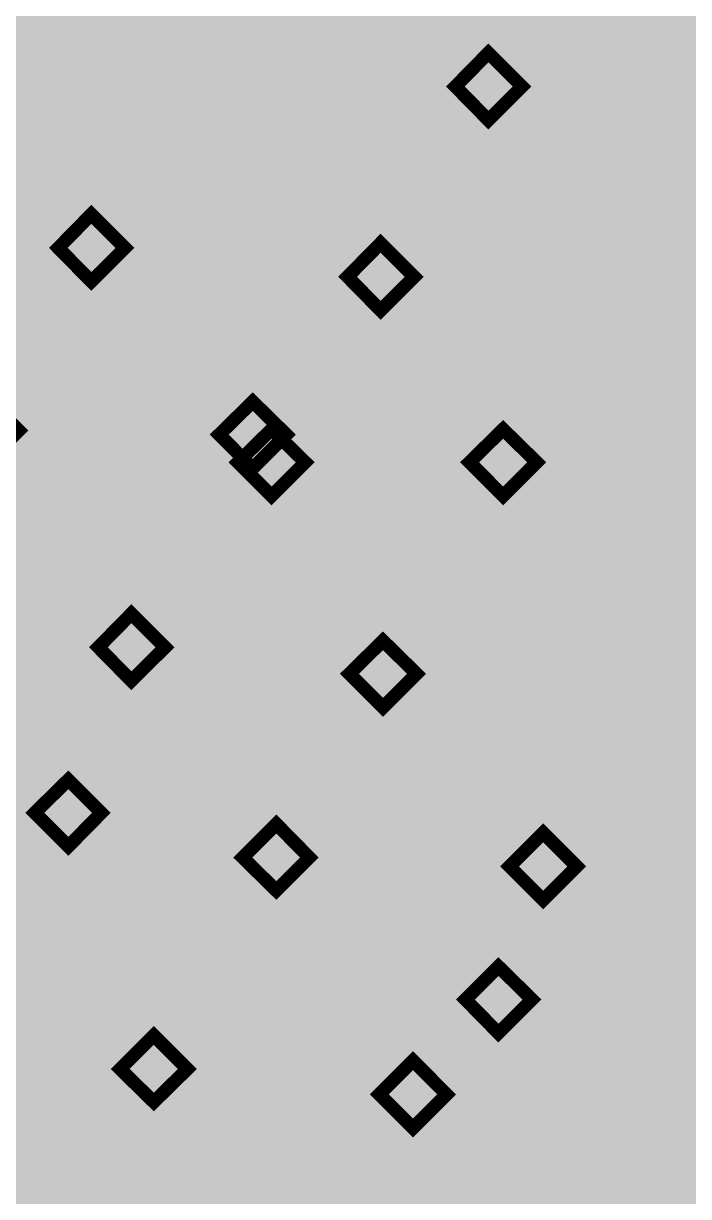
# Model space of a CAD drawing. Header units: millimetres. Extents: x 92 to 588, y 96 to 434.
# Drawn here: x 318.2 to 338.11, y 368.09 to 403.22 of the extents above; entities that cross this region are included whole.
import ezdxf

# ---------------------------------------------------------------- set-up
doc = ezdxf.new("R2010")
doc.units = ezdxf.units.MM
doc.layers.add('H', color=7, linetype='Continuous')
doc.layers.add('P', color=7, linetype='Continuous')

msp = doc.modelspace()

# ---------------------------------------------------------------- hatches: boundary and pattern name
at = {"layer": 'H', "linetype": 'Continuous'}
for points in [[(291.162, 223.903), (291.162, 433.788), (588.166, 433.788), (588.166, 223.903), (291.162, 223.903)], [(332.12, 400.327), (331.132, 401.332), (332.12, 402.338), (333.125, 401.332), (332.12, 400.327)], [(338.011, 398.281), (337.852, 398.316), (337.782, 398.334), (337.711, 398.369), (337.588, 398.457), (337.535, 398.51), (337.464, 398.598), (337.358, 398.775), (337.323, 398.898), (337.288, 399.022), (337.252, 399.304), (337.252, 399.639), (337.288, 399.939), (337.323, 400.08), (337.358, 400.221), (337.464, 400.45), (337.535, 400.556), (337.605, 400.644), (337.782, 400.803), (337.887, 400.856), (338.011, 400.909), (338.258, 400.962), (338.399, 400.962), (338.487, 400.962), (338.575, 400.962), (338.646, 400.944), (338.699, 400.927), (338.699, 400.609), (338.628, 400.627), (338.54, 400.644), (338.452, 400.662), (338.364, 400.662), (338.275, 400.662), (338.134, 400.644), (338.011, 400.591), (337.887, 400.503), (337.835, 400.45), (337.782, 400.397), (337.711, 400.256), (337.658, 400.098), (337.605, 399.903), (337.605, 399.798), (337.711, 399.621), (337.605, 399.568), (337.605, 399.515), (337.605, 399.48), (337.588, 399.445), (337.588, 399.392), (337.605, 399.268), (337.623, 399.057), (337.64, 398.969), (337.676, 398.88), (337.746, 398.757), (337.782, 398.722), (337.852, 398.633), (337.94, 398.598), (338.011, 398.563), (338.099, 398.563), (338.205, 398.563), (338.328, 398.616), (338.417, 398.686), (338.434, 398.722), (338.47, 398.757), (338.522, 398.845), (338.558, 399.022), (338.575, 399.163), (338.575, 399.233), (338.54, 399.374), (338.522, 399.427), (338.505, 399.48), (338.434, 399.568), (338.399, 399.604), (338.364, 399.639), (338.275, 399.674), (338.24, 399.692), (338.152, 399.692), (338.064, 399.709), (337.94, 399.692), (337.835, 399.674), (337.711, 399.621), (337.605, 399.798), (337.729, 399.886), (337.852, 399.939), (337.923, 399.956), (338.064, 399.992), (338.134, 399.992), (338.293, 399.974), (338.399, 399.956), (338.47, 399.939), (338.575, 399.886), (338.646, 399.833), (338.716, 399.78), (338.822, 399.639), (338.858, 399.568), (338.893, 399.48), (338.928, 399.286), (338.928, 399.18), (338.928, 399.074), (338.893, 398.898), (338.858, 398.81), (338.822, 398.722), (338.734, 398.581), (338.681, 398.528), (338.628, 398.475), (338.487, 398.369), (338.417, 398.351), (338.346, 398.316), (338.187, 398.281), (338.011, 398.281)], [(324.164, 397.857), (324.006, 397.875), (323.917, 397.91), (323.847, 397.946), (323.723, 398.034), (323.67, 398.087), (323.6, 398.157), (323.512, 398.351), (323.459, 398.457), (323.424, 398.581), (323.388, 398.863), (323.388, 399.039), (323.388, 399.198), (323.424, 399.515), (323.459, 399.639), (323.494, 399.78), (323.6, 400.009), (323.67, 400.115), (323.741, 400.221), (323.935, 400.362), (324.041, 400.433), (324.147, 400.468), (324.411, 400.538), (324.552, 400.538), (324.641, 400.538), (324.711, 400.521), (324.782, 400.521), (324.835, 400.503), (324.835, 400.168), (324.764, 400.186), (324.694, 400.221), (324.605, 400.239), (324.5, 400.239), (324.429, 400.239), (324.27, 400.203), (324.147, 400.15), (324.023, 400.08), (323.988, 400.027), (323.935, 399.956), (323.847, 399.833), (323.794, 399.674), (323.759, 399.48), (323.741, 399.374), (323.865, 399.198), (323.741, 399.127), (323.741, 399.092), (323.741, 399.057), (323.741, 398.969), (323.741, 398.828), (323.759, 398.616), (323.794, 398.528), (323.812, 398.457), (323.882, 398.334), (323.917, 398.281), (323.988, 398.21), (324.076, 398.157), (324.164, 398.14), (324.253, 398.14), (324.341, 398.14), (324.482, 398.193), (324.552, 398.245), (324.588, 398.281), (324.605, 398.316), (324.658, 398.422), (324.711, 398.581), (324.711, 398.722), (324.711, 398.81), (324.694, 398.933), (324.676, 398.986), (324.641, 399.039), (324.588, 399.145), (324.535, 399.18), (324.5, 399.198), (324.429, 399.233), (324.376, 399.251), (324.288, 399.268), (324.2, 399.268), (324.094, 399.268), (323.97, 399.233), (323.865, 399.198), (323.741, 399.374), (323.865, 399.445), (324.006, 399.515), (324.059, 399.533), (324.2, 399.551), (324.288, 399.551), (324.429, 399.551), (324.552, 399.515), (324.605, 399.498), (324.729, 399.445), (324.782, 399.41), (324.852, 399.339), (324.958, 399.216), (324.993, 399.127), (325.029, 399.039), (325.064, 398.845), (325.064, 398.739), (325.064, 398.651), (325.029, 398.457), (324.993, 398.369), (324.958, 398.298), (324.87, 398.157), (324.817, 398.087), (324.764, 398.034), (324.641, 397.946), (324.57, 397.91), (324.482, 397.875), (324.323, 397.857), (324.253, 397.857), (324.164, 397.857)], [(325.505, 397.91), (326.687, 400.186), (325.364, 400.186), (325.364, 400.486), (327.004, 400.486), (327.004, 400.098), (325.875, 397.91), (325.505, 397.91)], [(329.015, 397.857), (328.821, 397.875), (328.715, 397.893), (328.539, 397.946), (328.398, 398.016), (328.398, 398.369), (328.556, 398.298), (328.715, 398.228), (328.803, 398.193), (328.997, 398.157), (329.086, 398.157), (329.191, 398.157), (329.297, 398.175), (329.35, 398.21), (329.438, 398.263), (329.474, 398.298), (329.544, 398.369), (329.58, 398.457), (329.597, 398.51), (329.615, 398.633), (329.615, 398.686), (329.615, 398.757), (329.597, 398.88), (329.58, 398.933), (329.562, 398.969), (329.509, 399.039), (329.474, 399.074), (329.385, 399.11), (329.297, 399.145), (329.191, 399.163), (329.086, 399.163), (328.927, 399.163), (328.927, 399.445), (329.05, 399.445), (329.156, 399.445), (329.35, 399.515), (329.421, 399.551), (329.456, 399.586), (329.509, 399.657), (329.562, 399.78), (329.58, 399.886), (329.562, 399.921), (329.544, 400.009), (329.527, 400.045), (329.509, 400.08), (329.456, 400.133), (329.438, 400.168), (329.368, 400.203), (329.297, 400.221), (329.209, 400.239), (329.121, 400.239), (329.033, 400.239), (328.927, 400.221), (328.839, 400.186), (328.75, 400.168), (328.662, 400.133), (328.609, 400.08), (328.539, 400.045), (328.486, 400.009), (328.468, 400.38), (328.592, 400.433), (328.786, 400.486), (328.874, 400.521), (329.068, 400.538), (329.156, 400.538), (329.315, 400.538), (329.456, 400.503), (329.527, 400.486), (329.632, 400.433), (329.685, 400.397), (329.738, 400.344), (329.826, 400.256), (329.862, 400.186), (329.897, 400.133), (329.915, 399.992), (329.915, 399.921), (329.915, 399.815), (329.844, 399.621), (329.774, 399.551), (329.703, 399.463), (329.544, 399.357), (329.438, 399.339), (329.527, 399.286), (329.615, 399.268), (329.703, 399.216), (329.791, 399.145), (329.826, 399.11), (329.897, 399.022), (329.95, 398.898), (329.968, 398.757), (329.968, 398.581), (329.932, 398.422), (329.915, 398.351), (329.879, 398.281), (329.791, 398.14), (329.738, 398.087), (329.685, 398.034), (329.544, 397.946), (329.474, 397.91), (329.385, 397.875), (329.209, 397.857), (329.103, 397.857), (329.015, 397.857)], [(330.744, 397.857), (330.673, 397.857), (330.585, 397.875), (330.514, 397.893), (330.514, 398.228), (330.585, 398.193), (330.673, 398.175), (330.761, 398.157), (330.867, 398.157), (330.938, 398.157), (331.096, 398.175), (331.238, 398.245), (331.343, 398.316), (331.396, 398.369), (331.449, 398.439), (331.52, 398.563), (331.573, 398.722), (331.608, 398.916), (331.608, 399.022), (331.52, 399.198), (331.608, 399.268), (331.626, 399.339), (331.626, 399.551), (331.59, 399.762), (331.573, 399.851), (331.555, 399.939), (331.485, 400.062), (331.449, 400.115), (331.396, 400.15), (331.326, 400.203), (331.29, 400.221), (331.202, 400.256), (331.114, 400.256), (331.008, 400.256), (330.885, 400.203), (330.814, 400.133), (330.779, 400.098), (330.744, 400.062), (330.691, 399.974), (330.655, 399.798), (330.655, 399.657), (330.655, 399.586), (330.673, 399.445), (330.691, 399.392), (330.708, 399.339), (330.779, 399.251), (330.832, 399.216), (330.867, 399.18), (330.938, 399.145), (330.973, 399.145), (331.061, 399.127), (331.149, 399.127), (331.273, 399.127), (331.396, 399.163), (331.52, 399.198), (331.608, 399.022), (331.485, 398.933), (331.343, 398.88), (331.29, 398.863), (331.149, 398.845), (331.079, 398.828), (330.938, 398.845), (330.814, 398.863), (330.761, 398.88), (330.638, 398.951), (330.585, 398.986), (330.514, 399.039), (330.409, 399.18), (330.373, 399.251), (330.338, 399.339), (330.303, 399.533), (330.303, 399.639), (330.303, 399.745), (330.338, 399.921), (330.356, 400.009), (330.391, 400.098), (330.479, 400.239), (330.532, 400.292), (330.603, 400.344), (330.726, 400.433), (330.797, 400.468), (330.885, 400.503), (331.044, 400.538), (331.202, 400.538), (331.361, 400.503), (331.449, 400.486), (331.52, 400.45), (331.643, 400.362), (331.696, 400.309), (331.749, 400.239), (331.855, 400.045), (331.89, 399.939), (331.925, 399.815), (331.961, 399.515), (331.978, 399.357), (331.961, 399.198), (331.925, 398.88), (331.908, 398.739), (331.855, 398.598), (331.749, 398.369), (331.696, 398.263), (331.608, 398.175), (331.432, 398.016), (331.326, 397.963), (331.22, 397.91), (330.955, 397.857), (330.814, 397.857), (330.744, 397.857)], [(327.463, 397.91), (327.463, 398.404), (327.886, 398.404), (327.886, 397.91), (327.463, 397.91)], [(320.231, 395.494), (319.243, 396.499), (320.231, 397.505), (321.236, 396.499), (320.231, 395.494)], [(328.892, 394.629), (327.904, 395.635), (328.892, 396.64), (329.897, 395.635), (328.892, 394.629)], [(329.897, 393.236), (329.809, 393.236), (329.65, 393.271), (329.58, 393.289), (329.509, 393.324), (329.385, 393.412), (329.333, 393.465), (329.262, 393.536), (329.156, 393.73), (329.121, 393.836), (329.086, 393.959), (329.05, 394.259), (329.05, 394.418), (329.05, 394.594), (329.086, 394.894), (329.103, 395.035), (329.156, 395.159), (329.262, 395.406), (329.333, 395.494), (329.403, 395.6), (329.58, 395.758), (329.685, 395.811), (329.809, 395.864), (330.056, 395.917), (330.197, 395.917), (330.285, 395.917), (330.356, 395.917), (330.426, 395.899), (330.497, 395.882), (330.497, 395.547), (330.426, 395.582), (330.338, 395.6), (330.25, 395.617), (330.162, 395.617), (330.073, 395.617), (329.932, 395.6), (329.791, 395.529), (329.685, 395.458), (329.632, 395.406), (329.58, 395.353), (329.509, 395.212), (329.456, 395.053), (329.403, 394.859), (329.403, 394.753), (329.509, 394.577), (329.403, 394.506), (329.403, 394.471), (329.385, 394.435), (329.385, 394.224), (329.421, 393.994), (329.438, 393.906), (329.474, 393.836), (329.544, 393.712), (329.58, 393.659), (329.65, 393.589), (329.721, 393.553), (329.809, 393.518), (329.897, 393.518), (330.003, 393.518), (330.126, 393.571), (330.197, 393.624), (330.267, 393.712), (330.32, 393.8), (330.356, 393.977), (330.373, 394.118), (330.373, 394.188), (330.338, 394.33), (330.32, 394.383), (330.303, 394.435), (330.232, 394.524), (330.197, 394.559), (330.162, 394.594), (330.073, 394.629), (330.038, 394.629), (329.95, 394.647), (329.862, 394.647), (329.738, 394.647), (329.632, 394.612), (329.509, 394.577), (329.403, 394.753), (329.527, 394.841), (329.65, 394.894), (329.721, 394.912), (329.862, 394.929), (329.932, 394.929), (330.073, 394.929), (330.197, 394.912), (330.25, 394.894), (330.373, 394.823), (330.444, 394.788), (330.514, 394.735), (330.62, 394.594), (330.655, 394.506), (330.673, 394.435), (330.708, 394.241), (330.726, 394.118), (330.708, 394.03), (330.691, 393.836), (330.655, 393.765), (330.62, 393.677), (330.532, 393.536), (330.479, 393.483), (330.409, 393.412), (330.285, 393.324), (330.215, 393.289), (330.144, 393.271), (329.985, 393.236), (329.897, 393.236)], [(334.448, 393.236), (334.377, 393.236), (334.289, 393.254), (334.236, 393.271), (334.236, 393.606), (334.289, 393.589), (334.377, 393.553), (334.465, 393.536), (334.571, 393.536), (334.66, 393.536), (334.801, 393.571), (334.942, 393.624), (335.048, 393.712), (335.1, 393.765), (335.153, 393.818), (335.224, 393.959), (335.277, 394.118), (335.312, 394.294), (335.33, 394.4), (335.224, 394.577), (335.33, 394.647), (335.33, 394.718), (335.33, 394.753), (335.33, 394.806), (335.33, 394.929), (335.312, 395.159), (335.277, 395.229), (335.259, 395.317), (335.189, 395.441), (335.153, 395.494), (335.118, 395.529), (335.03, 395.582), (334.995, 395.6), (334.906, 395.635), (334.818, 395.635), (334.712, 395.635), (334.589, 395.582), (334.518, 395.529), (334.483, 395.494), (334.448, 395.441), (334.413, 395.353), (334.36, 395.176), (334.36, 395.053), (334.36, 394.965), (334.377, 394.823), (334.395, 394.771), (334.413, 394.718), (334.483, 394.629), (334.536, 394.594), (334.571, 394.559), (334.642, 394.524), (334.677, 394.524), (334.765, 394.506), (334.854, 394.506), (334.977, 394.506), (335.1, 394.541), (335.224, 394.577), (335.33, 394.4), (335.189, 394.312), (335.065, 394.259), (334.995, 394.241), (334.854, 394.224), (334.783, 394.224), (334.642, 394.224), (334.518, 394.241), (334.465, 394.259), (334.342, 394.33), (334.289, 394.365), (334.219, 394.418), (334.113, 394.559), (334.077, 394.647), (334.042, 394.718), (334.007, 394.912), (334.007, 395.035), (334.007, 395.123), (334.042, 395.317), (334.077, 395.388), (334.095, 395.476), (334.201, 395.617), (334.254, 395.688), (334.307, 395.741), (334.43, 395.829), (334.589, 395.882), (334.748, 395.917), (334.818, 395.917), (334.906, 395.917), (335.083, 395.882), (335.153, 395.864), (335.224, 395.829), (335.347, 395.741), (335.4, 395.688), (335.471, 395.617), (335.559, 395.423), (335.612, 395.317), (335.647, 395.194), (335.683, 394.912), (335.683, 394.577), (335.647, 394.277), (335.612, 394.118), (335.577, 393.994), (335.471, 393.748), (335.4, 393.642), (335.312, 393.553), (335.136, 393.395), (335.03, 393.342), (334.924, 393.289), (334.677, 393.236), (334.518, 393.236), (334.448, 393.236)], [(331.167, 393.289), (332.349, 395.564), (331.008, 395.564), (331.008, 395.864), (332.649, 395.864), (332.649, 395.476), (331.537, 393.289), (331.167, 393.289)], [(336.723, 393.236), (336.547, 393.236), (336.353, 393.271), (336.194, 393.324), (336.053, 393.377), (336.053, 393.748), (336.124, 393.712), (336.194, 393.677), (336.265, 393.642), (336.353, 393.606), (336.459, 393.571), (336.547, 393.553), (336.635, 393.536), (336.723, 393.536), (336.829, 393.536), (336.935, 393.571), (336.988, 393.589), (337.076, 393.659), (337.111, 393.695), (337.164, 393.765), (337.2, 393.871), (337.235, 393.977), (337.235, 394.118), (337.235, 394.171), (337.217, 394.294), (337.2, 394.33), (337.182, 394.383), (337.129, 394.453), (337.094, 394.488), (337.058, 394.506), (336.953, 394.559), (336.9, 394.577), (336.794, 394.594), (336.67, 394.594), (336.529, 394.594), (336.388, 394.577), (336.247, 394.559), (336.159, 394.541), (336.159, 395.864), (337.57, 395.864), (337.57, 395.564), (336.494, 395.564), (336.494, 394.876), (336.547, 394.894), (336.67, 394.894), (336.723, 394.894), (336.917, 394.894), (337.058, 394.859), (337.129, 394.841), (337.252, 394.771), (337.323, 394.735), (337.394, 394.682), (337.482, 394.559), (337.517, 394.488), (337.552, 394.418), (337.588, 394.224), (337.588, 394.1), (337.588, 394.012), (337.552, 393.836), (337.535, 393.765), (337.499, 393.677), (337.411, 393.553), (337.358, 393.483), (337.305, 393.43), (337.164, 393.342), (337.094, 393.307), (337.005, 393.271), (336.829, 393.236), (336.723, 393.236)], [(321.342, 390.908), (321.183, 390.943), (321.113, 390.961), (321.042, 390.996), (320.919, 391.084), (320.866, 391.137), (320.795, 391.208), (320.69, 391.402), (320.654, 391.525), (320.619, 391.631), (320.584, 391.931), (320.566, 392.089), (320.584, 392.266), (320.619, 392.566), (320.637, 392.707), (320.69, 392.83), (320.795, 393.077), (320.848, 393.183), (320.936, 393.271), (321.113, 393.43), (321.219, 393.483), (321.342, 393.536), (321.589, 393.589), (321.73, 393.589), (321.818, 393.589), (321.889, 393.589), (321.96, 393.571), (322.03, 393.553), (322.03, 393.218), (321.96, 393.254), (321.871, 393.271), (321.783, 393.289), (321.695, 393.289), (321.607, 393.289), (321.466, 393.271), (321.325, 393.218), (321.219, 393.13), (321.166, 393.077), (321.113, 393.024), (321.042, 392.883), (320.972, 392.724), (320.936, 392.53), (320.936, 392.425), (321.042, 392.248), (320.936, 392.178), (320.919, 392.142), (320.919, 392.072), (320.919, 392.019), (320.919, 391.895), (320.954, 391.666), (320.972, 391.596), (321.007, 391.507), (321.078, 391.384), (321.113, 391.331), (321.183, 391.26), (321.254, 391.225), (321.342, 391.19), (321.43, 391.19), (321.536, 391.19), (321.66, 391.243), (321.73, 391.296), (321.765, 391.331), (321.801, 391.384), (321.854, 391.472), (321.889, 391.648), (321.907, 391.79), (321.889, 391.86), (321.871, 392.001), (321.854, 392.054), (321.836, 392.107), (321.765, 392.195), (321.713, 392.231), (321.695, 392.266), (321.607, 392.301), (321.571, 392.301), (321.483, 392.319), (321.395, 392.319), (321.272, 392.319), (321.148, 392.283), (321.042, 392.248), (320.936, 392.425), (321.06, 392.513), (321.183, 392.566), (321.254, 392.583), (321.395, 392.601), (321.466, 392.619), (321.607, 392.601), (321.73, 392.583), (321.783, 392.566), (321.907, 392.495), (321.977, 392.46), (322.03, 392.407), (322.136, 392.266), (322.189, 392.178), (322.206, 392.107), (322.242, 391.913), (322.242, 391.701), (322.206, 391.525), (322.189, 391.437), (322.154, 391.349), (322.065, 391.208), (322.012, 391.155), (321.942, 391.084), (321.818, 390.996), (321.748, 390.961), (321.677, 390.943), (321.519, 390.908), (321.342, 390.908)], [(323.335, 390.908), (323.247, 390.908), (323.071, 390.925), (323, 390.961), (322.912, 390.996), (322.789, 391.066), (322.718, 391.119), (322.665, 391.172), (322.595, 391.296), (322.559, 391.366), (322.524, 391.437), (322.506, 391.596), (322.506, 391.666), (322.506, 391.772), (322.559, 391.966), (322.612, 392.054), (322.665, 392.142), (322.841, 392.283), (322.947, 392.336), (323.071, 392.195), (322.965, 392.089), (322.93, 392.019), (322.894, 391.948), (322.859, 391.79), (322.841, 391.701), (322.859, 391.578), (322.93, 391.384), (323, 391.313), (323.071, 391.243), (323.247, 391.172), (323.353, 391.155), (323.459, 391.172), (323.635, 391.225), (323.688, 391.296), (323.759, 391.366), (323.829, 391.543), (323.829, 391.648), (323.829, 391.719), (323.794, 391.86), (323.759, 391.895), (323.723, 391.948), (323.618, 392.037), (323.529, 392.089), (323.459, 392.125), (323.371, 392.16), (323.265, 392.195), (323.141, 392.248), (323.071, 392.195), (322.947, 392.336), (322.841, 392.407), (322.7, 392.53), (322.647, 392.601), (322.612, 392.654), (322.559, 392.83), (322.559, 392.918), (322.559, 392.989), (322.595, 393.13), (322.647, 393.254), (322.736, 393.359), (322.789, 393.412), (322.841, 393.448), (322.965, 393.536), (323.106, 393.571), (323.265, 393.606), (323.424, 393.606), (323.582, 393.571), (323.723, 393.536), (323.847, 393.465), (323.9, 393.412), (323.953, 393.377), (324.041, 393.271), (324.094, 393.148), (324.111, 393.024), (324.129, 392.954), (324.111, 392.866), (324.059, 392.689), (324.023, 392.601), (323.97, 392.513), (323.812, 392.389), (323.723, 392.336), (323.6, 392.478), (323.688, 392.601), (323.723, 392.654), (323.759, 392.724), (323.776, 392.866), (323.776, 392.936), (323.776, 393.024), (323.723, 393.165), (323.67, 393.236), (323.635, 393.254), (323.565, 393.307), (323.441, 393.342), (323.335, 393.342), (323.247, 393.342), (323.088, 393.289), (323.035, 393.236), (323, 393.218), (322.965, 393.148), (322.912, 393.042), (322.912, 392.971), (322.912, 392.901), (322.947, 392.795), (322.965, 392.742), (323, 392.707), (323.106, 392.619), (323.212, 392.548), (323.318, 392.513), (323.424, 392.46), (323.529, 392.425), (323.6, 392.478), (323.723, 392.336), (323.829, 392.266), (324.006, 392.142), (324.076, 392.072), (324.129, 391.984), (324.182, 391.79), (324.182, 391.684), (324.182, 391.596), (324.147, 391.454), (324.094, 391.313), (324.006, 391.19), (323.953, 391.119), (323.882, 391.066), (323.741, 390.996), (323.6, 390.925), (323.424, 390.908), (323.335, 390.908)], [(326.334, 390.908), (326.175, 390.943), (326.105, 390.961), (326.034, 390.996), (325.911, 391.084), (325.858, 391.137), (325.787, 391.208), (325.681, 391.402), (325.646, 391.525), (325.611, 391.631), (325.575, 391.931), (325.575, 392.266), (325.611, 392.566), (325.628, 392.707), (325.681, 392.83), (325.787, 393.077), (325.858, 393.183), (325.928, 393.271), (326.105, 393.43), (326.21, 393.483), (326.334, 393.536), (326.581, 393.589), (326.722, 393.589), (326.81, 393.589), (326.881, 393.589), (326.951, 393.571), (327.022, 393.553), (327.022, 393.218), (326.951, 393.254), (326.863, 393.271), (326.775, 393.289), (326.687, 393.289), (326.599, 393.289), (326.457, 393.271), (326.316, 393.218), (326.21, 393.13), (326.158, 393.077), (326.105, 393.024), (326.034, 392.883), (325.964, 392.724), (325.928, 392.53), (325.928, 392.425), (326.034, 392.248), (325.928, 392.178), (325.911, 392.142), (325.911, 392.072), (325.911, 392.019), (325.911, 391.895), (325.946, 391.666), (325.964, 391.596), (325.999, 391.507), (326.069, 391.384), (326.105, 391.331), (326.175, 391.26), (326.246, 391.225), (326.334, 391.19), (326.422, 391.19), (326.528, 391.19), (326.651, 391.243), (326.722, 391.296), (326.757, 391.331), (326.793, 391.384), (326.845, 391.472), (326.881, 391.648), (326.898, 391.79), (326.881, 391.86), (326.863, 392.001), (326.845, 392.054), (326.828, 392.107), (326.757, 392.195), (326.722, 392.231), (326.687, 392.266), (326.599, 392.301), (326.563, 392.301), (326.475, 392.319), (326.387, 392.319), (326.263, 392.319), (326.14, 392.283), (326.034, 392.248), (325.928, 392.425), (326.052, 392.513), (326.175, 392.566), (326.246, 392.583), (326.387, 392.601), (326.457, 392.619), (326.599, 392.601), (326.722, 392.583), (326.775, 392.566), (326.898, 392.495), (326.969, 392.46), (327.022, 392.407), (327.128, 392.266), (327.181, 392.178), (327.198, 392.107), (327.234, 391.913), (327.251, 391.807), (327.234, 391.701), (327.216, 391.525), (327.181, 391.437), (327.145, 391.349), (327.057, 391.208), (327.004, 391.155), (326.934, 391.084), (326.81, 390.996), (326.74, 390.961), (326.669, 390.943), (326.51, 390.908), (326.334, 390.908)], [(333.125, 393.289), (333.125, 393.783), (333.531, 393.783), (333.531, 393.289), (333.125, 393.289)], [(325.064, 389.902), (324.059, 390.908), (325.064, 391.895), (326.069, 390.908), (325.064, 389.902)], [(324.641, 390.961), (324.641, 391.454), (325.064, 391.454), (325.064, 390.961), (324.641, 390.961)], [(325.628, 389.073), (324.623, 390.079), (325.628, 391.066), (326.634, 390.079), (325.628, 389.073)], [(332.56, 389.073), (331.555, 390.079), (332.56, 391.066), (333.566, 390.079), (332.56, 389.073)], [(331.343, 386.586), (331.255, 386.586), (331.096, 386.621), (331.026, 386.657), (330.955, 386.674), (330.832, 386.763), (330.761, 386.833), (330.708, 386.904), (330.603, 387.08), (330.567, 387.203), (330.532, 387.327), (330.497, 387.609), (330.479, 387.786), (330.497, 387.944), (330.514, 388.244), (330.55, 388.385), (330.585, 388.526), (330.691, 388.756), (330.761, 388.862), (330.85, 388.95), (331.026, 389.108), (331.132, 389.161), (331.238, 389.214), (331.502, 389.267), (331.643, 389.285), (331.731, 389.267), (331.802, 389.267), (331.873, 389.25), (331.943, 389.25), (331.943, 388.914), (331.873, 388.932), (331.784, 388.95), (331.696, 388.967), (331.59, 388.985), (331.52, 388.985), (331.379, 388.95), (331.238, 388.897), (331.132, 388.809), (331.079, 388.756), (331.026, 388.703), (330.955, 388.562), (330.885, 388.403), (330.85, 388.227), (330.85, 388.121), (330.955, 387.927), (330.85, 387.874), (330.832, 387.803), (330.832, 387.574), (330.867, 387.362), (330.885, 387.274), (330.92, 387.186), (330.973, 387.062), (331.026, 387.027), (331.096, 386.957), (331.167, 386.904), (331.255, 386.886), (331.343, 386.868), (331.449, 386.886), (331.573, 386.939), (331.643, 386.992), (331.679, 387.027), (331.714, 387.062), (331.767, 387.151), (331.802, 387.327), (331.802, 387.468), (331.802, 387.539), (331.784, 387.68), (331.767, 387.733), (331.749, 387.786), (331.679, 387.874), (331.626, 387.927), (331.59, 387.944), (331.52, 387.98), (331.485, 387.997), (331.396, 388.015), (331.308, 388.015), (331.185, 387.997), (331.061, 387.98), (330.955, 387.927), (330.85, 388.121), (330.973, 388.191), (331.096, 388.244), (331.167, 388.262), (331.308, 388.297), (331.379, 388.297), (331.52, 388.297), (331.643, 388.262), (331.696, 388.244), (331.82, 388.191), (331.873, 388.138), (331.943, 388.085), (332.049, 387.944), (332.084, 387.874), (332.12, 387.786), (332.155, 387.592), (332.155, 387.486), (332.155, 387.38), (332.12, 387.203), (332.102, 387.115), (332.067, 387.027), (331.978, 386.886), (331.925, 386.833), (331.855, 386.78), (331.731, 386.692), (331.661, 386.657), (331.59, 386.621), (331.432, 386.586), (331.343, 386.586)], [(333.248, 386.586), (333.16, 386.586), (332.984, 386.621), (332.896, 386.639), (332.825, 386.674), (332.684, 386.763), (332.631, 386.815), (332.578, 386.868), (332.508, 386.992), (332.472, 387.062), (332.437, 387.133), (332.419, 387.274), (332.419, 387.362), (332.419, 387.468), (332.472, 387.662), (332.525, 387.75), (332.578, 387.821), (332.755, 387.962), (332.843, 388.033), (332.984, 387.891), (332.878, 387.768), (332.843, 387.697), (332.807, 387.627), (332.772, 387.468), (332.755, 387.38), (332.772, 387.274), (332.843, 387.08), (332.896, 386.992), (332.984, 386.921), (333.16, 386.851), (333.266, 386.851), (333.372, 386.851), (333.531, 386.921), (333.601, 386.974), (333.672, 387.045), (333.742, 387.221), (333.742, 387.327), (333.742, 387.415), (333.707, 387.539), (333.672, 387.592), (333.636, 387.627), (333.513, 387.733), (333.442, 387.768), (333.372, 387.803), (333.284, 387.856), (333.178, 387.891), (333.054, 387.944), (332.984, 387.891), (332.843, 388.033), (332.755, 388.085), (332.613, 388.209), (332.56, 388.279), (332.525, 388.35), (332.472, 388.509), (332.472, 388.615), (332.472, 388.685), (332.508, 388.809), (332.56, 388.932), (332.649, 389.038), (332.702, 389.091), (332.755, 389.144), (332.878, 389.214), (333.019, 389.267), (333.178, 389.285), (333.248, 389.285), (333.337, 389.285), (333.495, 389.267), (333.636, 389.214), (333.76, 389.144), (333.813, 389.108), (333.866, 389.056), (333.954, 388.95), (334.007, 388.826), (334.025, 388.703), (334.025, 388.632), (334.025, 388.544), (333.972, 388.368), (333.936, 388.279), (333.883, 388.209), (333.725, 388.068), (333.636, 388.015), (333.513, 388.174), (333.601, 388.279), (333.636, 388.35), (333.654, 388.403), (333.689, 388.544), (333.689, 388.632), (333.689, 388.703), (333.636, 388.862), (333.584, 388.914), (333.548, 388.95), (333.478, 388.985), (333.354, 389.02), (333.248, 389.038), (333.16, 389.02), (333.001, 388.985), (332.949, 388.932), (332.913, 388.897), (332.86, 388.844), (332.825, 388.738), (332.825, 388.65), (332.825, 388.579), (332.86, 388.473), (332.878, 388.438), (332.913, 388.385), (333.001, 388.315), (333.072, 388.279), (333.125, 388.244), (333.231, 388.191), (333.337, 388.138), (333.425, 388.103), (333.513, 388.174), (333.636, 388.015), (333.742, 387.962), (333.919, 387.821), (333.972, 387.75), (334.025, 387.68), (334.095, 387.486), (334.095, 387.362), (334.095, 387.292), (334.06, 387.133), (334.007, 386.992), (333.919, 386.868), (333.848, 386.815), (333.795, 386.763), (333.654, 386.674), (333.513, 386.621), (333.337, 386.586), (333.248, 386.586)], [(335.647, 386.639), (336.847, 388.932), (335.506, 388.932), (335.506, 389.232), (337.147, 389.232), (337.147, 388.844), (336.018, 386.639), (335.647, 386.639)], [(338.487, 386.639), (338.487, 387.539), (338.487, 387.803), (338.487, 388.826), (337.623, 387.803), (338.487, 387.803), (338.487, 387.539), (337.341, 387.539), (337.341, 387.891), (338.505, 389.232), (338.822, 389.232), (338.822, 387.803), (339.122, 387.803), (339.122, 387.539), (338.822, 387.539), (338.822, 386.639), (338.487, 386.639)], [(322.436, 385.369), (322.348, 385.387), (322.189, 385.404), (322.118, 385.44), (322.048, 385.475), (321.924, 385.563), (321.871, 385.616), (321.801, 385.687), (321.695, 385.881), (321.66, 385.986), (321.624, 386.11), (321.589, 386.392), (321.589, 386.568), (321.589, 386.727), (321.624, 387.027), (321.642, 387.168), (321.695, 387.309), (321.801, 387.539), (321.871, 387.644), (321.942, 387.75), (322.118, 387.891), (322.224, 387.962), (322.348, 387.997), (322.595, 388.068), (322.736, 388.068), (322.824, 388.068), (322.894, 388.05), (322.965, 388.05), (323.035, 388.033), (323.035, 387.697), (322.965, 387.715), (322.877, 387.75), (322.789, 387.768), (322.7, 387.768), (322.612, 387.768), (322.471, 387.733), (322.33, 387.68), (322.224, 387.592), (322.171, 387.539), (322.118, 387.486), (322.048, 387.362), (321.995, 387.186), (321.942, 387.009), (321.942, 386.904), (322.048, 386.71), (321.942, 386.657), (321.942, 386.621), (321.924, 386.586), (321.924, 386.357), (321.96, 386.145), (321.977, 386.057), (322.012, 385.986), (322.083, 385.845), (322.118, 385.81), (322.189, 385.739), (322.259, 385.687), (322.348, 385.669), (322.436, 385.669), (322.542, 385.669), (322.665, 385.722), (322.736, 385.775), (322.771, 385.81), (322.806, 385.845), (322.859, 385.933), (322.894, 386.11), (322.912, 386.251), (322.912, 386.339), (322.877, 386.463), (322.859, 386.516), (322.841, 386.568), (322.771, 386.674), (322.736, 386.71), (322.7, 386.727), (322.612, 386.763), (322.577, 386.78), (322.489, 386.798), (322.4, 386.798), (322.277, 386.798), (322.171, 386.763), (322.048, 386.71), (321.942, 386.904), (322.065, 386.974), (322.189, 387.027), (322.259, 387.062), (322.4, 387.08), (322.471, 387.08), (322.612, 387.08), (322.736, 387.045), (322.789, 387.027), (322.912, 386.974), (322.983, 386.921), (323.053, 386.868), (323.159, 386.745), (323.194, 386.657), (323.212, 386.568), (323.247, 386.374), (323.265, 386.269), (323.247, 386.163), (323.23, 385.986), (323.194, 385.898), (323.159, 385.828), (323.071, 385.687), (323.018, 385.616), (322.947, 385.563), (322.824, 385.475), (322.753, 385.44), (322.683, 385.404), (322.524, 385.387), (322.436, 385.369)], [(324.006, 385.387), (323.935, 385.387), (323.865, 385.387), (323.794, 385.404), (323.723, 385.422), (323.723, 385.757), (323.794, 385.722), (323.865, 385.704), (323.97, 385.687), (324.059, 385.687), (324.147, 385.687), (324.288, 385.704), (324.429, 385.757), (324.552, 385.845), (324.588, 385.898), (324.641, 385.969), (324.711, 386.092), (324.764, 386.251), (324.799, 386.445), (324.817, 386.551), (324.711, 386.727), (324.817, 386.798), (324.817, 386.851), (324.817, 386.904), (324.817, 386.957), (324.817, 387.08), (324.799, 387.292), (324.782, 387.38), (324.746, 387.468), (324.676, 387.592), (324.641, 387.644), (324.605, 387.68), (324.535, 387.733), (324.482, 387.75), (324.411, 387.786), (324.323, 387.786), (324.217, 387.786), (324.076, 387.733), (324.006, 387.662), (323.97, 387.627), (323.953, 387.592), (323.9, 387.503), (323.847, 387.327), (323.847, 387.186), (323.847, 387.115), (323.865, 386.974), (323.882, 386.921), (323.917, 386.868), (323.988, 386.78), (324.023, 386.745), (324.059, 386.71), (324.129, 386.674), (324.182, 386.674), (324.253, 386.657), (324.358, 386.639), (324.464, 386.657), (324.588, 386.692), (324.711, 386.727), (324.817, 386.551), (324.676, 386.463), (324.552, 386.41), (324.482, 386.392), (324.358, 386.357), (324.27, 386.357), (324.129, 386.374), (324.023, 386.392), (323.953, 386.41), (323.829, 386.48), (323.776, 386.516), (323.706, 386.568), (323.6, 386.71), (323.565, 386.78), (323.529, 386.868), (323.494, 387.062), (323.494, 387.274), (323.529, 387.45), (323.565, 387.539), (323.6, 387.627), (323.688, 387.768), (323.741, 387.821), (323.794, 387.874), (323.935, 387.962), (324.006, 387.997), (324.076, 388.033), (324.235, 388.068), (324.323, 388.068), (324.411, 388.068), (324.57, 388.033), (324.641, 388.015), (324.711, 387.98), (324.835, 387.891), (324.888, 387.838), (324.958, 387.768), (325.064, 387.574), (325.099, 387.468), (325.135, 387.345), (325.17, 387.045), (325.17, 386.886), (325.17, 386.727), (325.135, 386.41), (325.099, 386.269), (325.064, 386.128), (324.958, 385.898), (324.888, 385.792), (324.817, 385.704), (324.623, 385.545), (324.535, 385.493), (324.429, 385.44), (324.164, 385.387), (324.006, 385.387)], [(326.616, 385.44), (326.616, 385.792), (326.793, 385.951), (326.934, 386.11), (327.092, 386.251), (327.234, 386.41), (327.375, 386.568), (327.586, 386.833), (327.639, 386.939), (327.692, 387.027), (327.745, 387.239), (327.745, 387.345), (327.745, 387.45), (327.71, 387.521), (327.692, 387.574), (327.657, 387.644), (327.622, 387.662), (327.551, 387.715), (327.48, 387.75), (327.392, 387.768), (327.304, 387.768), (327.216, 387.768), (327.128, 387.75), (327.022, 387.715), (326.934, 387.68), (326.863, 387.662), (326.793, 387.609), (326.74, 387.574), (326.687, 387.539), (326.669, 387.909), (326.793, 387.962), (326.969, 388.015), (327.057, 388.033), (327.251, 388.068), (327.428, 388.068), (327.586, 388.05), (327.727, 387.997), (327.851, 387.927), (327.904, 387.874), (327.939, 387.821), (328.027, 387.715), (328.08, 387.592), (328.098, 387.433), (328.098, 387.362), (328.098, 387.203), (328.063, 387.08), (328.027, 386.957), (327.974, 386.833), (327.904, 386.727), (327.816, 386.621), (327.727, 386.498), (327.622, 386.392), (327.463, 386.216), (327.269, 386.022), (327.075, 385.845), (326.934, 385.722), (328.204, 385.722), (328.204, 385.44), (326.616, 385.44)], [(328.768, 385.44), (328.768, 385.687), (329.227, 385.687), (329.227, 387.433), (328.768, 387.433), (328.768, 387.662), (328.892, 387.662), (329.086, 387.697), (329.156, 387.733), (329.191, 387.75), (329.244, 387.821), (329.28, 387.927), (329.297, 388.033), (329.562, 388.033), (329.562, 385.687), (330.02, 385.687), (330.02, 385.44), (328.768, 385.44)], [(334.554, 386.639), (334.554, 387.133), (334.977, 387.133), (334.977, 386.639), (334.554, 386.639)], [(325.664, 385.44), (325.664, 385.933), (326.069, 385.933), (326.069, 385.44), (325.664, 385.44)], [(321.43, 383.535), (320.443, 384.54), (321.43, 385.545), (322.436, 384.54), (321.43, 383.535)], [(328.962, 382.741), (327.957, 383.746), (328.962, 384.734), (329.968, 383.746), (328.962, 382.741)], [(330.003, 378.807), (330.003, 379.107), (330.073, 379.107), (330.197, 379.143), (330.25, 379.178), (330.285, 379.213), (330.373, 379.301), (330.409, 379.442), (330.444, 379.601), (330.461, 379.707), (330.479, 379.901), (330.479, 380.166), (330.479, 380.413), (330.461, 380.624), (330.444, 380.712), (330.409, 380.889), (330.391, 380.942), (330.356, 381.012), (330.285, 381.118), (330.25, 381.153), (330.197, 381.189), (330.073, 381.224), (330.003, 381.224), (329.932, 381.224), (329.826, 381.189), (329.774, 381.153), (329.721, 381.118), (329.65, 381.012), (329.632, 380.942), (329.597, 380.871), (329.562, 380.712), (329.562, 380.607), (329.544, 380.395), (329.544, 380.166), (329.544, 379.901), (329.562, 379.707), (329.562, 379.619), (329.597, 379.46), (329.632, 379.372), (329.65, 379.319), (329.721, 379.213), (329.774, 379.178), (329.809, 379.143), (329.932, 379.107), (330.003, 379.107), (330.003, 378.807), (329.915, 378.825), (329.721, 378.86), (329.562, 378.948), (329.438, 379.072), (329.385, 379.143), (329.333, 379.231), (329.262, 379.442), (329.209, 379.689), (329.191, 379.989), (329.191, 380.166), (329.191, 380.324), (329.209, 380.624), (329.262, 380.889), (329.333, 381.1), (329.385, 381.189), (329.438, 381.259), (329.562, 381.383), (329.721, 381.453), (329.915, 381.506), (330.003, 381.506), (330.109, 381.506), (330.303, 381.453), (330.461, 381.383), (330.585, 381.259), (330.638, 381.171), (330.691, 381.083), (330.761, 380.871), (330.814, 380.624), (330.832, 380.324), (330.832, 379.989), (330.814, 379.689), (330.761, 379.442), (330.691, 379.231), (330.638, 379.143), (330.585, 379.054), (330.461, 378.948), (330.303, 378.86), (330.109, 378.825), (330.003, 378.807)], [(333.054, 378.807), (333.054, 379.107), (333.125, 379.107), (333.248, 379.143), (333.301, 379.178), (333.337, 379.213), (333.407, 379.301), (333.442, 379.372), (333.46, 379.442), (333.495, 379.601), (333.513, 379.707), (333.531, 379.901), (333.531, 380.166), (333.531, 380.413), (333.513, 380.624), (333.495, 380.712), (333.46, 380.889), (333.442, 380.942), (333.407, 381.012), (333.337, 381.118), (333.301, 381.153), (333.248, 381.189), (333.125, 381.224), (333.054, 381.224), (332.984, 381.224), (332.86, 381.189), (332.825, 381.153), (332.772, 381.118), (332.702, 381.012), (332.666, 380.942), (332.649, 380.871), (332.613, 380.712), (332.596, 380.607), (332.578, 380.395), (332.578, 380.166), (332.578, 379.901), (332.596, 379.707), (332.613, 379.619), (332.649, 379.46), (332.666, 379.372), (332.702, 379.319), (332.772, 379.213), (332.807, 379.178), (332.86, 379.143), (332.984, 379.107), (333.054, 379.107), (333.054, 378.807), (332.949, 378.825), (332.772, 378.86), (332.613, 378.948), (332.49, 379.072), (332.437, 379.143), (332.384, 379.231), (332.314, 379.442), (332.261, 379.689), (332.225, 379.989), (332.225, 380.324), (332.261, 380.624), (332.314, 380.889), (332.384, 381.1), (332.437, 381.189), (332.49, 381.259), (332.613, 381.383), (332.772, 381.453), (332.949, 381.506), (333.054, 381.506), (333.16, 381.506), (333.354, 381.453), (333.495, 381.383), (333.636, 381.259), (333.689, 381.171), (333.725, 381.083), (333.813, 380.871), (333.848, 380.624), (333.883, 380.324), (333.883, 380.166), (333.883, 379.989), (333.848, 379.689), (333.813, 379.442), (333.725, 379.231), (333.689, 379.143), (333.636, 379.054), (333.495, 378.948), (333.337, 378.86), (333.16, 378.825), (333.054, 378.807)], [(334.906, 378.807), (334.818, 378.825), (334.624, 378.843), (334.518, 378.86), (334.342, 378.913), (334.201, 378.966), (334.201, 379.337), (334.342, 379.266), (334.518, 379.195), (334.607, 379.16), (334.801, 379.125), (334.889, 379.107), (334.995, 379.125), (335.1, 379.143), (335.153, 379.16), (335.242, 379.231), (335.277, 379.266), (335.347, 379.337), (335.383, 379.425), (335.4, 379.478), (335.418, 379.583), (335.418, 379.654), (335.418, 379.725), (335.4, 379.848), (335.383, 379.883), (335.365, 379.936), (335.295, 380.007), (335.259, 380.042), (335.189, 380.077), (335.1, 380.113), (334.995, 380.13), (334.871, 380.13), (334.73, 380.13), (334.73, 380.413), (334.836, 380.413), (334.959, 380.413), (335.153, 380.465), (335.224, 380.518), (335.259, 380.554), (335.312, 380.624), (335.365, 380.748), (335.365, 380.853), (335.365, 380.889), (335.347, 380.977), (335.33, 381.012), (335.312, 381.048), (335.259, 381.1), (335.242, 381.118), (335.171, 381.171), (335.083, 381.189), (335.012, 381.206), (334.924, 381.206), (334.818, 381.206), (334.73, 381.189), (334.642, 381.153), (334.554, 381.118), (334.465, 381.083), (334.413, 381.048), (334.342, 381.012), (334.289, 380.977), (334.271, 381.347), (334.395, 381.4), (334.571, 381.453), (334.677, 381.488), (334.854, 381.506), (334.942, 381.506), (335.118, 381.506), (335.259, 381.471), (335.312, 381.453), (335.436, 381.4), (335.489, 381.365), (335.541, 381.312), (335.63, 381.224), (335.665, 381.153), (335.683, 381.1), (335.718, 380.959), (335.718, 380.889), (335.718, 380.783), (335.647, 380.589), (335.577, 380.501), (335.506, 380.43), (335.347, 380.324), (335.242, 380.307), (335.33, 380.254), (335.418, 380.218), (335.506, 380.183), (335.594, 380.113), (335.63, 380.077), (335.7, 379.972), (335.718, 379.919), (335.753, 379.866), (335.771, 379.725), (335.771, 379.548), (335.735, 379.389), (335.718, 379.319), (335.683, 379.248), (335.594, 379.107), (335.541, 379.054), (335.489, 379.001), (335.347, 378.913), (335.277, 378.878), (335.189, 378.843), (335.012, 378.825), (334.906, 378.807)], [(327.428, 378.86), (328.609, 381.153), (327.269, 381.153), (327.269, 381.453), (328.909, 381.453), (328.909, 381.065), (327.78, 378.86), (327.428, 378.86)], [(319.543, 378.578), (318.538, 379.583), (319.543, 380.571), (320.531, 379.583), (319.543, 378.578)], [(319.86, 377.238), (321.042, 379.513), (319.702, 379.513), (319.702, 379.813), (321.342, 379.813), (321.342, 379.425), (320.231, 377.238), (319.86, 377.238)], [(322.453, 377.185), (322.453, 377.467), (322.524, 377.467), (322.647, 377.502), (322.683, 377.537), (322.736, 377.573), (322.806, 377.678), (322.841, 377.731), (322.859, 377.802), (322.894, 377.961), (322.912, 378.067), (322.93, 378.261), (322.93, 378.525), (322.93, 378.772), (322.912, 378.984), (322.894, 379.09), (322.859, 379.248), (322.824, 379.319), (322.806, 379.372), (322.736, 379.478), (322.683, 379.513), (322.647, 379.548), (322.524, 379.583), (322.453, 379.583), (322.383, 379.583), (322.259, 379.548), (322.206, 379.513), (322.171, 379.478), (322.101, 379.372), (322.065, 379.301), (322.048, 379.248), (322.012, 379.072), (321.995, 378.984), (321.977, 378.772), (321.977, 378.525), (321.977, 378.261), (321.995, 378.067), (322.012, 377.978), (322.048, 377.82), (322.065, 377.749), (322.101, 377.678), (322.171, 377.573), (322.206, 377.537), (322.259, 377.502), (322.383, 377.467), (322.453, 377.467), (322.453, 377.185), (322.348, 377.185), (322.154, 377.22), (322.012, 377.308), (321.871, 377.432), (321.818, 377.502), (321.783, 377.59), (321.695, 377.802), (321.66, 378.049), (321.624, 378.349), (321.624, 378.525), (321.624, 378.684), (321.66, 379.001), (321.695, 379.248), (321.783, 379.46), (321.836, 379.548), (321.889, 379.619), (322.012, 379.742), (322.171, 379.83), (322.348, 379.866), (322.453, 379.866), (322.559, 379.866), (322.736, 379.83), (322.894, 379.742), (323.018, 379.619), (323.071, 379.531), (323.124, 379.442), (323.194, 379.231), (323.247, 378.984), (323.282, 378.684), (323.282, 378.525), (323.282, 378.349), (323.247, 378.049), (323.194, 377.802), (323.124, 377.59), (323.071, 377.502), (323.018, 377.432), (322.894, 377.308), (322.736, 377.22), (322.559, 377.185), (322.453, 377.185)], [(325.77, 377.255), (324.764, 378.243), (325.77, 379.248), (326.757, 378.243), (325.77, 377.255)], [(331.308, 378.86), (331.308, 379.372), (331.731, 379.372), (331.731, 378.86), (331.308, 378.86)], [(333.76, 376.973), (332.755, 377.978), (333.76, 378.984), (334.765, 377.978), (333.76, 376.973)], [(323.865, 373.798), (325.046, 376.073), (323.706, 376.073), (323.706, 376.373), (325.346, 376.373), (325.346, 375.985), (324.235, 373.798), (323.865, 373.798)], [(326.457, 373.745), (326.352, 373.745), (326.175, 373.78), (326.016, 373.868), (325.875, 373.992), (325.822, 374.063), (325.787, 374.151), (325.717, 374.362), (325.664, 374.627), (325.628, 374.909), (325.628, 375.262), (325.664, 375.562), (325.717, 375.809), (325.787, 376.02), (325.84, 376.109), (325.893, 376.179), (326.016, 376.303), (326.175, 376.391), (326.352, 376.426), (326.457, 376.426), (326.457, 376.144), (326.387, 376.144), (326.263, 376.109), (326.228, 376.073), (326.175, 376.038), (326.105, 375.932), (326.069, 375.862), (326.052, 375.809), (326.016, 375.632), (325.999, 375.544), (325.981, 375.333), (325.981, 374.821), (325.999, 374.627), (326.016, 374.539), (326.052, 374.38), (326.069, 374.309), (326.105, 374.239), (326.175, 374.133), (326.21, 374.098), (326.263, 374.063), (326.387, 374.027), (326.528, 374.027), (326.651, 374.063), (326.687, 374.098), (326.74, 374.133), (326.81, 374.239), (326.845, 374.292), (326.863, 374.362), (326.898, 374.521), (326.916, 374.627), (326.934, 374.839), (326.934, 375.086), (326.934, 375.333), (326.916, 375.544), (326.898, 375.65), (326.863, 375.809), (326.845, 375.879), (326.81, 375.932), (326.74, 376.038), (326.687, 376.073), (326.651, 376.109), (326.528, 376.144), (326.457, 376.144), (326.457, 376.426), (326.563, 376.426), (326.74, 376.391), (326.898, 376.303), (327.04, 376.179), (327.075, 376.091), (327.128, 376.003), (327.198, 375.791), (327.251, 375.544), (327.286, 375.244), (327.286, 375.086), (327.286, 374.909), (327.251, 374.609), (327.198, 374.362), (327.128, 374.151), (327.075, 374.063), (327.022, 373.992), (326.898, 373.868), (326.74, 373.78), (326.563, 373.745), (326.457, 373.745)], [(328.715, 373.798), (328.715, 374.151), (328.892, 374.309), (329.05, 374.468), (329.191, 374.627), (329.35, 374.786), (329.491, 374.927), (329.685, 375.191), (329.756, 375.297), (329.791, 375.403), (329.844, 375.597), (329.862, 375.703), (329.844, 375.809), (329.826, 375.897), (329.809, 375.932), (329.756, 376.003), (329.721, 376.02), (329.668, 376.073), (329.597, 376.109), (329.509, 376.126), (329.421, 376.126), (329.315, 376.126), (329.227, 376.109), (329.139, 376.073), (329.05, 376.056), (328.98, 376.02), (328.909, 375.985), (328.839, 375.932), (328.803, 375.915), (328.768, 376.267), (328.892, 376.32), (329.068, 376.373), (329.174, 376.408), (329.35, 376.426), (329.527, 376.426), (329.685, 376.408), (329.826, 376.356), (329.95, 376.285), (330.003, 376.232), (330.056, 376.197), (330.126, 376.073), (330.179, 375.95), (330.215, 375.791), (330.215, 375.721), (330.197, 375.579), (330.179, 375.438), (330.126, 375.315), (330.073, 375.209), (330.003, 375.086), (329.915, 374.98), (329.826, 374.874), (329.738, 374.768), (329.562, 374.574), (329.368, 374.398), (329.174, 374.221), (329.05, 374.098), (330.32, 374.098), (330.32, 373.798), (328.715, 373.798)], [(331.449, 373.727), (331.361, 373.745), (331.185, 373.763), (331.096, 373.798), (331.026, 373.816), (330.885, 373.904), (330.832, 373.957), (330.779, 374.01), (330.691, 374.133), (330.638, 374.274), (330.603, 374.433), (330.603, 374.503), (330.62, 374.609), (330.673, 374.803), (330.726, 374.892), (330.779, 374.98), (330.938, 375.121), (331.044, 375.174), (331.185, 375.033), (331.079, 374.927), (331.026, 374.856), (330.991, 374.786), (330.955, 374.627), (330.955, 374.539), (330.955, 374.415), (331.026, 374.221), (331.096, 374.151), (331.167, 374.08), (331.343, 373.992), (331.449, 373.992), (331.555, 373.992), (331.731, 374.063), (331.802, 374.115), (331.873, 374.186), (331.925, 374.38), (331.943, 374.486), (331.925, 374.556), (331.908, 374.68), (331.873, 374.733), (331.837, 374.786), (331.714, 374.874), (331.626, 374.927), (331.573, 374.962), (331.467, 374.997), (331.379, 375.033), (331.255, 375.086), (331.185, 375.033), (331.044, 375.174), (330.955, 375.244), (330.814, 375.368), (330.761, 375.421), (330.726, 375.491), (330.673, 375.668), (330.673, 375.756), (330.673, 375.826), (330.708, 375.968), (330.761, 376.091), (330.832, 376.197), (330.885, 376.25), (330.955, 376.285), (331.079, 376.356), (331.22, 376.408), (331.361, 376.426), (331.449, 376.444), (331.537, 376.426), (331.696, 376.408), (331.837, 376.373), (331.961, 376.303), (332.067, 376.197), (332.137, 376.091), (332.19, 375.985), (332.225, 375.844), (332.225, 375.773), (332.225, 375.685), (332.172, 375.527), (332.12, 375.438), (332.067, 375.35), (331.925, 375.227), (331.837, 375.174), (331.696, 375.315), (331.802, 375.438), (331.837, 375.491), (331.855, 375.562), (331.89, 375.703), (331.89, 375.773), (331.89, 375.862), (331.82, 376.003), (331.767, 376.073), (331.749, 376.091), (331.679, 376.144), (331.555, 376.179), (331.449, 376.179), (331.361, 376.179), (331.202, 376.126), (331.132, 376.073), (331.114, 376.056), (331.061, 375.985), (331.026, 375.879), (331.026, 375.791), (331.026, 375.738), (331.044, 375.632), (331.079, 375.579), (331.114, 375.527), (331.202, 375.456), (331.255, 375.421), (331.326, 375.385), (331.432, 375.333), (331.537, 375.297), (331.626, 375.262), (331.696, 375.315), (331.837, 375.174), (331.943, 375.103), (332.12, 374.98), (332.172, 374.909), (332.225, 374.821), (332.278, 374.627), (332.296, 374.521), (332.296, 374.433), (332.261, 374.274), (332.19, 374.133), (332.102, 374.01), (332.049, 373.957), (331.996, 373.904), (331.855, 373.816), (331.696, 373.763), (331.537, 373.745), (331.449, 373.727)], [(332.419, 372.987), (331.432, 373.992), (332.419, 374.98), (333.425, 373.992), (332.419, 372.987)], [(318.538, 371.734), (319.719, 374.01), (318.379, 374.01), (318.379, 374.309), (320.019, 374.309), (320.019, 373.921), (318.908, 371.734), (318.538, 371.734)], [(321.042, 371.681), (320.866, 371.681), (320.672, 371.717), (320.513, 371.752), (320.372, 371.822), (320.372, 372.193), (320.443, 372.158), (320.513, 372.122), (320.584, 372.087), (320.672, 372.052), (320.778, 372.016), (320.866, 371.999), (320.954, 371.981), (321.042, 371.981), (321.148, 371.981), (321.254, 372.016), (321.307, 372.034), (321.395, 372.087), (321.43, 372.14), (321.483, 372.21), (321.519, 372.316), (321.554, 372.422), (321.554, 372.546), (321.554, 372.616), (321.536, 372.74), (321.519, 372.775), (321.501, 372.828), (321.448, 372.898), (321.413, 372.916), (321.377, 372.951), (321.272, 373.004), (321.219, 373.022), (321.113, 373.039), (320.989, 373.039), (320.848, 373.039), (320.707, 373.022), (320.566, 373.004), (320.478, 372.987), (320.478, 374.309), (321.889, 374.309), (321.889, 374.01), (320.813, 374.01), (320.813, 373.322), (320.866, 373.322), (320.989, 373.339), (321.042, 373.339), (321.236, 373.322), (321.377, 373.304), (321.448, 373.286), (321.571, 373.216), (321.642, 373.181), (321.713, 373.128), (321.801, 373.004), (321.836, 372.934), (321.871, 372.845), (321.907, 372.669), (321.907, 372.457), (321.871, 372.281), (321.854, 372.21), (321.818, 372.122), (321.73, 371.981), (321.677, 371.928), (321.624, 371.875), (321.483, 371.769), (321.413, 371.734), (321.325, 371.717), (321.148, 371.681), (321.042, 371.681)], [(327.763, 373.798), (327.763, 374.292), (328.186, 374.292), (328.186, 373.798), (327.763, 373.798)], [(322.101, 370.923), (321.095, 371.911), (322.101, 372.916), (323.106, 371.911), (322.101, 370.923)], [(329.862, 370.147), (328.856, 371.152), (329.862, 372.158), (330.867, 371.152), (329.862, 370.147)], [(330.179, 368.806), (331.361, 371.082), (330.038, 371.082), (330.038, 371.381), (331.679, 371.381), (331.679, 370.993), (330.55, 368.806), (330.179, 368.806)], [(332.772, 368.753), (332.772, 369.035), (332.843, 369.035), (332.966, 369.071), (333.019, 369.106), (333.054, 369.141), (333.125, 369.247), (333.16, 369.3), (333.178, 369.371), (333.213, 369.529), (333.231, 369.635), (333.248, 369.847), (333.248, 370.094), (333.248, 370.358), (333.231, 370.552), (333.213, 370.658), (333.178, 370.817), (333.16, 370.888), (333.125, 370.94), (333.054, 371.046), (333.019, 371.082), (332.966, 371.117), (332.843, 371.152), (332.702, 371.152), (332.596, 371.117), (332.543, 371.082), (332.49, 371.046), (332.419, 370.94), (332.402, 370.888), (332.366, 370.817), (332.331, 370.641), (332.331, 370.552), (332.314, 370.341), (332.296, 370.094), (332.314, 369.829), (332.314, 369.635), (332.331, 369.547), (332.366, 369.388), (332.384, 369.318), (332.419, 369.247), (332.49, 369.141), (332.543, 369.106), (332.578, 369.071), (332.702, 369.035), (332.772, 369.035), (332.772, 368.753), (332.666, 368.753), (332.49, 368.788), (332.331, 368.877), (332.208, 369), (332.155, 369.088), (332.102, 369.177), (332.031, 369.371), (331.978, 369.635), (331.961, 369.935), (331.943, 370.094), (331.961, 370.27), (331.978, 370.57), (332.031, 370.817), (332.102, 371.029), (332.155, 371.117), (332.208, 371.187), (332.331, 371.311), (332.49, 371.399), (332.666, 371.434), (332.772, 371.434), (332.878, 371.434), (333.072, 371.399), (333.231, 371.311), (333.354, 371.187), (333.407, 371.099), (333.46, 371.011), (333.531, 370.799), (333.584, 370.552), (333.601, 370.27), (333.601, 370.094), (333.601, 369.935), (333.584, 369.618), (333.531, 369.371), (333.442, 369.159), (333.407, 369.071), (333.354, 369), (333.213, 368.877), (333.072, 368.788), (332.878, 368.753), (332.772, 368.753)], [(335.735, 368.753), (335.559, 368.771), (335.471, 368.806), (335.4, 368.841), (335.259, 368.912), (335.206, 368.965), (335.153, 369.018), (335.065, 369.141), (335.03, 369.212), (335.012, 369.282), (334.977, 369.441), (334.977, 369.512), (334.995, 369.618), (335.048, 369.812), (335.1, 369.9), (335.153, 369.988), (335.312, 370.129), (335.418, 370.182), (335.559, 370.041), (335.453, 369.935), (335.4, 369.864), (335.365, 369.794), (335.33, 369.635), (335.33, 369.547), (335.33, 369.423), (335.4, 369.229), (335.471, 369.159), (335.541, 369.088), (335.718, 369.018), (335.824, 369), (335.93, 369), (336.106, 369.071), (336.176, 369.141), (336.247, 369.212), (336.3, 369.388), (336.318, 369.494), (336.3, 369.565), (336.282, 369.688), (336.247, 369.741), (336.212, 369.794), (336.088, 369.882), (336, 369.935), (335.947, 369.97), (335.841, 370.006), (335.753, 370.041), (335.63, 370.094), (335.559, 370.041), (335.418, 370.182), (335.33, 370.253), (335.189, 370.376), (335.136, 370.429), (335.1, 370.499), (335.048, 370.676), (335.048, 370.764), (335.048, 370.835), (335.083, 370.976), (335.136, 371.099), (335.206, 371.205), (335.259, 371.258), (335.33, 371.293), (335.453, 371.364), (335.594, 371.417), (335.735, 371.452), (335.824, 371.452), (335.912, 371.452), (336.071, 371.417), (336.212, 371.381), (336.335, 371.311), (336.441, 371.223), (336.512, 371.117), (336.565, 370.993), (336.6, 370.852), (336.6, 370.782), (336.6, 370.711), (336.547, 370.535), (336.494, 370.447), (336.441, 370.358), (336.3, 370.235), (336.212, 370.182), (336.071, 370.323), (336.176, 370.447), (336.212, 370.499), (336.229, 370.57), (336.265, 370.711), (336.265, 370.782), (336.265, 370.87), (336.194, 371.011), (336.141, 371.082), (336.124, 371.099), (336.053, 371.152), (335.93, 371.187), (335.824, 371.187), (335.735, 371.187), (335.577, 371.134), (335.506, 371.082), (335.489, 371.064), (335.436, 370.993), (335.4, 370.888), (335.4, 370.799), (335.4, 370.746), (335.418, 370.641), (335.453, 370.588), (335.489, 370.552), (335.577, 370.464), (335.63, 370.429), (335.7, 370.394), (335.806, 370.341), (335.912, 370.305), (336, 370.27), (336.071, 370.323), (336.212, 370.182), (336.318, 370.111), (336.494, 369.988), (336.547, 369.917), (336.6, 369.829), (336.653, 369.635), (336.67, 369.529), (336.67, 369.441), (336.635, 369.282), (336.565, 369.159), (336.476, 369.018), (336.423, 368.965), (336.37, 368.912), (336.229, 368.824), (336.071, 368.771), (335.912, 368.753), (335.735, 368.753)], [(337.358, 368.753), (337.288, 368.753), (337.217, 368.771), (337.147, 368.788), (337.147, 369.124), (337.217, 369.106), (337.288, 369.071), (337.394, 369.053), (337.482, 369.053), (337.57, 369.053), (337.711, 369.088), (337.852, 369.141), (337.958, 369.229), (338.011, 369.282), (338.064, 369.335), (338.134, 369.476), (338.187, 369.635), (338.223, 369.812), (338.24, 369.917), (338.134, 370.094), (338.24, 370.164), (338.24, 370.235), (338.24, 370.27), (338.24, 370.323), (338.24, 370.447), (338.223, 370.676), (338.187, 370.764), (338.17, 370.835), (338.099, 370.958), (338.064, 371.011), (338.029, 371.046), (337.94, 371.099), (337.905, 371.134), (337.835, 371.152), (337.729, 371.152), (337.64, 371.152), (337.499, 371.099), (337.429, 371.046), (337.394, 371.011), (337.358, 370.958), (337.323, 370.87), (337.27, 370.693), (337.27, 370.57), (337.27, 370.482), (337.288, 370.341), (337.305, 370.288), (337.341, 370.235), (337.394, 370.147), (337.446, 370.111), (337.482, 370.094), (337.552, 370.041), (337.588, 370.041), (337.676, 370.023), (337.782, 370.023), (337.887, 370.023), (338.011, 370.058), (338.134, 370.094), (338.24, 369.917), (338.099, 369.829), (337.976, 369.776), (337.905, 369.759), (337.764, 369.741), (337.693, 369.741), (337.552, 369.741), (337.429, 369.759), (337.376, 369.776), (337.252, 369.847), (337.2, 369.882), (337.129, 369.935), (337.023, 370.076), (336.988, 370.164), (336.953, 370.235), (336.917, 370.429), (336.917, 370.552), (336.917, 370.641), (336.953, 370.835), (336.988, 370.905), (337.023, 370.993), (337.111, 371.134), (337.164, 371.205), (337.217, 371.258), (337.341, 371.346), (337.429, 371.381), (337.499, 371.399), (337.658, 371.434), (337.729, 371.434), (337.817, 371.434), (337.993, 371.399), (338.064, 371.381), (338.134, 371.346), (338.258, 371.258), (338.311, 371.205), (338.381, 371.134), (338.487, 370.94), (338.522, 370.835), (338.558, 370.711), (338.593, 370.429), (338.593, 370.253), (338.593, 370.094), (338.558, 369.794), (338.522, 369.635), (338.487, 369.512), (338.381, 369.265), (338.311, 369.159), (338.223, 369.071), (338.046, 368.912), (337.958, 368.859), (337.835, 368.806), (337.588, 368.753), (337.429, 368.753), (337.358, 368.753)], [(334.077, 368.806), (334.077, 369.3), (334.501, 369.3), (334.501, 368.806), (334.077, 368.806)]]:
    msp.add_hatch(color=7, dxfattribs=at).paths.add_polyline_path(points)

# ---------------------------------------------------------------- linework, layer by layer
at = {"layer": 'P', "color": 7, "const_width": 0.4}
for points in [[(331.132, 401.332), (332.12, 400.327), (333.125, 401.332), (332.12, 402.338), (331.132, 401.332), (331.132, 401.332)], [(319.243, 396.499), (320.231, 395.494), (321.236, 396.499), (320.231, 397.505), (319.243, 396.499), (319.243, 396.499)], [(327.904, 395.635), (328.892, 394.629), (329.897, 395.635), (328.892, 396.64), (327.904, 395.635), (327.904, 395.635)], [(316.068, 391.031), (317.074, 390.043), (318.061, 391.031), (317.074, 392.037), (316.068, 391.031), (316.068, 391.031)], [(324.059, 390.908), (325.064, 389.902), (326.069, 390.908), (325.064, 391.895), (324.059, 390.908), (324.059, 390.908)], [(324.623, 390.079), (325.628, 389.073), (326.634, 390.079), (325.628, 391.066), (324.623, 390.079), (324.623, 390.079)], [(331.555, 390.079), (332.56, 389.073), (333.566, 390.079), (332.56, 391.066), (331.555, 390.079), (331.555, 390.079)], [(320.443, 384.54), (321.43, 383.535), (322.436, 384.54), (321.43, 385.545), (320.443, 384.54), (320.443, 384.54)], [(327.957, 383.746), (328.962, 382.741), (329.968, 383.746), (328.962, 384.734), (327.957, 383.746), (327.957, 383.746)], [(318.538, 379.583), (319.543, 378.578), (320.531, 379.583), (319.543, 380.571), (318.538, 379.583), (318.538, 379.583)], [(324.764, 378.243), (325.77, 377.255), (326.757, 378.243), (325.77, 379.248), (324.764, 378.243), (324.764, 378.243)], [(332.755, 377.978), (333.76, 376.973), (334.765, 377.978), (333.76, 378.984), (332.755, 377.978), (332.755, 377.978)], [(331.432, 373.992), (332.419, 372.987), (333.425, 373.992), (332.419, 374.98), (331.432, 373.992), (331.432, 373.992)], [(321.095, 371.911), (322.101, 370.923), (323.106, 371.911), (322.101, 372.916), (321.095, 371.911), (321.095, 371.911)], [(328.856, 371.152), (329.862, 370.147), (330.867, 371.152), (329.862, 372.158), (328.856, 371.152), (328.856, 371.152)]]:
    msp.add_lwpolyline(points, dxfattribs=at)

doc.saveas('drawing.dxf')
